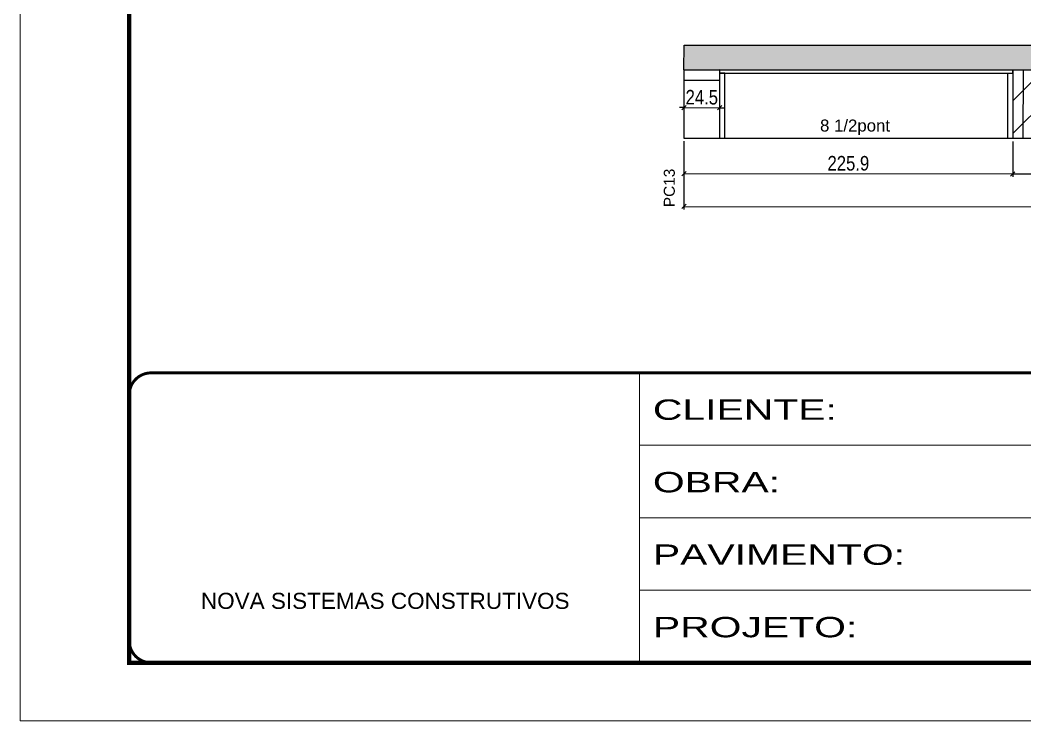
# Model space of a CAD drawing. Extents: x -3394 to 16474, y -5031 to 14397.
# Drawn here: x 9027 to 9717, y 8752 to 9234 of the extents above; entities that cross this region are included whole.
import ezdxf

# ---------------------------------------------------------------- set-up
doc = ezdxf.new("R2010")
doc.units = 0
doc.linetypes.add('CONTINUO', pattern=[0])
doc.linetypes.add('DASHED', pattern=[0.75, 0.5, -0.25])
doc.layers.get('0').update_dxf_attribs({"linetype": 'CONTINUOUS'})
doc.layers.get('Defpoints').update_dxf_attribs({"linetype": 'CONTINUOUS'})
for name, color, linetype in [('COTA', 241, 'CONTINUOUS'), ('NOMENCLATURA', 7, 'CONTINUOUS'), ('Painéis', 200, 'CONTINUOUS'), ('PONTALETE', 7, 'CONTINUOUS'), ('SARR_2.2x7', 40, 'CONTINUOUS'), ('SARR_3.5x7', 81, 'CONTINUOUS')]:
    doc.layers.add(name, color=color, linetype=linetype)
for name, color, linetype, lineweight in [('Folhas', 255, 'CONTINUOUS', 9), ('REAPROVEITAMENTO', 251, 'CONTINUOUS', 9), ('SARRAFO DE PRESSAO', 251, 'DASHED', 9)]:
    doc.layers.add(name, color=color, linetype=linetype, lineweight=lineweight)
doc.styles.add('ARIAL', font='arial.ttf')
doc.styles.add('COTA TECNICA', font='techl___.ttf', dxfattribs={"height": 10})
doc.styles.add('Tecnologia', font='')
doc.styles.get('Tecnologia').set_extended_font_data('Forgotten Futurist')
doc.dimstyles.new('PAINEL', dxfattribs={"dimtxt": 10, "dimasz": 3, "dimexe": 3, "dimexo": 3, "dimgap": 3, "dimtad": 1, "dimdec": 1, "dimzin": 12, "dimdsep": 46, "dimtxsty": 'COTA TECNICA', "dimblk1": 'OBLIQUE', "dimblk2": 'OBLIQUE', "dimsah": 1, "dimcen": 0.9, "dimclrd": 4, "dimclre": 4, "dimclrt": 240, "dimadec": 1, "dimazin": 3, "dimtfac": 1, "dimtdec": 1, "dimtmove": 0, "dimatfit": 3, "dimfxl": 1, "dimtolj": 1, "dimtzin": 12, "dimarcsym": 0})

# ---------------------------------------------------------------- blocks, each defined once
blk = doc.blocks.new('9999999999')
at = {"color": 30, "linetype": 'CONTINUO'}
for p, q in [((98564.56, 34230.21), (98564.56, 34429.45)), ((98564.56, 34379.64), (99583.98, 34379.64)), ((98564.56, 34329.83), (99487.98, 34329.83)), ((98564.56, 34280.02), (99487.98, 34280.02))]:
    blk.add_line(p, q, dxfattribs=at)
at = {"color": 30, "linetype": 'CONTINUO', "const_width": 2}
blk.add_lwpolyline([(99583.98, 34230.21), (99583.98, 34414.45, 0.414214), (99568.98, 34429.45), (98228.98, 34429.45, 0.414214), (98213.98, 34414.45), (98213.98, 34245.21, 0.414214), (98228.98, 34230.21), (99583.98, 34230.21)], format="xyb", dxfattribs=at)
at = {"layer": 'Folhas'}
blk.add_lwpolyline([(98138.98, 34190.21), (99623.98, 34190.21), (99623.98, 35240.21), (98138.98, 35240.21)], close=True, dxfattribs=at)
at = {"layer": 'Folhas', "color": 30, "const_width": 3}
blk.add_lwpolyline([(98213.98, 34230.21), (99583.98, 34230.21), (99583.98, 35200.21), (98213.98, 35200.21)], close=True, dxfattribs=at)
at = {"color": 7, "linetype": 'Continuous', "ltscale": 5, "style": 'ARIAL'}
blk.add_text('NOVA SISTEMAS CONSTRUTIVOS', height=11.0592, dxfattribs=at).set_placement((98263.19, 34267.21))
at = {"layer": 'Folhas', "color": 7, "style": 'Tecnologia', "width": 1.5}
for s, p in [('CLIENTE:', (98573.65, 34397.17)), ('OBRA:', (98573.65, 34347.31)), ('PAVIMENTO:', (98573.65, 34297.5)), ('PROJETO:', (98573.65, 34247.69))]:
    blk.add_text(s, height=14, dxfattribs=at).set_placement(p)
blk = doc.blocks.new('_Oblique')
at = {"color": 0, "linetype": 'ByBlock', "lineweight": -2}
blk.add_line((-0.5, -0.5), (0.5, 0.5), dxfattribs=at)
blk = doc.blocks.new('*D554')
at = {"layer": 'COTA', "color": 4, "linetype": 'Continuous', "lineweight": -2, "transparency": 16777216}
for p, q in [((9483.22, 9150.78), (9483.2, 9126.48)), ((9709.12, 9150.61), (9709.1, 9126.31)), ((9483.2, 9128.48), (9709.1, 9128.31))]:
    blk.add_line(p, q, dxfattribs=at)
at = {"layer": 'Defpoints', "color": 0, "linetype": 'Continuous', "transparency": 16777216}
for p in [(9483.22, 9152.78), (9709.12, 9152.61), (9709.1, 9128.31)]:
    blk.add_point(p, dxfattribs=at)
at = {"layer": 'COTA', "color": 4, "linetype": 'Continuous', "lineweight": -2, "transparency": 16777216, "xscale": 3, "yscale": 3, "zscale": 3}
for p, rotation in [((9483.2, 9128.48), 179.9566990866005), ((9709.1, 9128.31), 359.9566990866005)]:
    blk.add_blockref('_Oblique', p, dxfattribs=dict(at, rotation=rotation))
at = {"layer": 'COTA', "color": 240, "linetype": 'Continuous', "transparency": 16777216, "insert": (9596.16, 9135.53), "char_height": 10, "attachment_point": 5, "rotation": 359.9567, "style": 'COTA TECNICA'}
blk.add_mtext('\\A1;225.9', dxfattribs=at)
blk = doc.blocks.new('*D552')
at = {"layer": 'COTA', "color": 4, "linetype": 'Continuous', "lineweight": -2, "transparency": 16777216}
for p, q in [((9709.12, 9150.61), (9709.1, 9126.31)), ((9896.82, 9150.78), (9896.8, 9126.16)), ((9709.1, 9128.31), (9896.8, 9128.16))]:
    blk.add_line(p, q, dxfattribs=at)
at = {"layer": 'Defpoints', "color": 0, "linetype": 'Continuous', "transparency": 16777216}
for p in [(9709.12, 9152.61), (9896.82, 9152.78), (9896.8, 9128.16)]:
    blk.add_point(p, dxfattribs=at)
at = {"layer": 'COTA', "color": 4, "linetype": 'Continuous', "lineweight": -2, "transparency": 16777216, "xscale": 3, "yscale": 3, "zscale": 3}
for p, rotation in [((9709.1, 9128.31), 179.9566990866005), ((9896.8, 9128.16), 359.9566990866005)]:
    blk.add_blockref('_Oblique', p, dxfattribs=dict(at, rotation=rotation))
at = {"layer": 'COTA', "color": 240, "linetype": 'Continuous', "transparency": 16777216, "insert": (9802.96, 9135.33), "char_height": 10, "attachment_point": 5, "rotation": 359.9567, "style": 'COTA TECNICA'}
blk.add_mtext('\\A1;187.7', dxfattribs=at)
blk = doc.blocks.new('*D555')
at = {"layer": 'COTA', "color": 4, "linetype": 'Continuous', "lineweight": -2, "transparency": 16777216}
for p, q in [((9483.22, 9150.78), (9483.18, 9103.9)), ((10140.82, 9150.78), (10140.78, 9103.41)), ((9483.18, 9105.9), (10140.78, 9105.41))]:
    blk.add_line(p, q, dxfattribs=at)
at = {"layer": 'Defpoints', "color": 0, "linetype": 'Continuous', "transparency": 16777216}
for p in [(9483.22, 9152.78), (10140.82, 9152.78), (10140.78, 9105.41)]:
    blk.add_point(p, dxfattribs=at)
at = {"layer": 'COTA', "color": 4, "linetype": 'Continuous', "lineweight": -2, "transparency": 16777216, "xscale": 3, "yscale": 3, "zscale": 3}
for p, rotation in [((9483.18, 9105.9), 179.9566990866005), ((10140.78, 9105.41), 359.9566990866005)]:
    blk.add_blockref('_Oblique', p, dxfattribs=dict(at, rotation=rotation))
at = {"layer": 'COTA', "color": 240, "linetype": 'Continuous', "transparency": 16777216, "insert": (9811.99, 9112.76), "char_height": 10, "attachment_point": 5, "rotation": 359.9567, "style": 'COTA TECNICA'}
blk.add_mtext('\\A1;657.6', dxfattribs=at)
blk = doc.blocks.new('*D558')
at = {"layer": 'COTA', "color": 4, "linetype": 'Continuous', "lineweight": -2, "transparency": 16777216}
for p, q in [((9483.25, 9190.78), (9483.24, 9171.82)), ((9507.75, 9190.78), (9507.73, 9171.8)), ((9483.24, 9173.82), (9480.24, 9173.82)), ((9483.24, 9173.82), (9507.73, 9173.8)), ((9507.73, 9173.8), (9510.73, 9173.79))]:
    blk.add_line(p, q, dxfattribs=at)
at = {"layer": 'Defpoints', "color": 0, "linetype": 'Continuous', "transparency": 16777216}
for p in [(9483.25, 9192.78), (9507.75, 9192.78), (9507.73, 9173.8)]:
    blk.add_point(p, dxfattribs=at)
at = {"layer": 'COTA', "color": 4, "linetype": 'Continuous', "lineweight": -2, "transparency": 16777216, "xscale": 3, "yscale": 3, "zscale": 3}
for p, rotation in [((9483.24, 9173.82), 359.9566990866005), ((9507.73, 9173.8), 179.9566990866005)]:
    blk.add_blockref('_Oblique', p, dxfattribs=dict(at, rotation=rotation))
at = {"layer": 'COTA', "color": 240, "linetype": 'Continuous', "transparency": 16777216, "insert": (9495.49, 9180.92), "char_height": 10, "attachment_point": 5, "rotation": 359.9567, "style": 'COTA TECNICA'}
blk.add_mtext('\\A1;24.5', dxfattribs=at)

msp = doc.modelspace()

# ---------------------------------------------------------------- hatches: boundary and pattern name
at = {"layer": 'COTA', "linetype": 'Continuous'}
h = msp.add_hatch(dxfattribs=at)
h.set_pattern_fill('AR-CONC', color=256, scale=0.05, angle=-0.0433)
h.set_pattern_definition([(49.9567, (4748.904, 1152.148), (9.1086286, -0.8038383), [0.9525, -10.4775]), (354.9567, (4748.904, 1152.148), (-1.754951, 9.554171), [0.762, -8.382029]), (100.40814, (4749.663, 1152.081), (7.3536775, 8.750333), [0.8095, -8.904512]), (46.1409, (4748.906, 1154.688), (13.55236, -2.112359), [1.42875, -15.71625]), (96.59226, (4750.035, 1154.512), (11.879553, 12.362332), [1.214251, -13.35678]), (351.14085, (4748.906, 1154.688), (11.879553, 12.362332), [1.142998, -12.572987]), (20.9567, (4750.175, 1154.052), (7.576853, -5.1189875), [0.9525, -10.4775]), (325.9567, (4750.175, 1154.052), (3.0970605, 9.20706), [0.762, -8.382]), (71.40814, (4750.807, 1153.625), (10.6739135, 4.088073), [0.8095, -8.904497]), (37.4567, (4748.904, 1152.1477), (0.1576252, 4.227634), [0, -8.2804, 0, -8.509, 0, -8.41375]), (7.4567, (4748.904, 1152.1477), (3.3447677, 5.0065024), [0, -4.8514, 0, -8.0899, 0, -3.20675]), (327.4567, (4746.0718, 1152.15), (6.7793113, -0.2915607), [0, -3.175, 0, -9.906, 0, -13.1445]), (317.4567, (4744.802, 1152.151), (7.4074177, 1.2657268), [0, -4.1275, 0, -6.5786, 0, -9.3345])])
h.paths.add_polyline_path([(10140.85, 9199.78), (10140.87, 9216.78), (9483.27, 9216.78), (9483.25, 9199.78)])
at = {"layer": 'REAPROVEITAMENTO', "linetype": 'Continuous'}
h = msp.add_hatch(dxfattribs=at)
h.set_pattern_fill('ANSI31', color=256, scale=5)
h.set_pattern_definition([(45, (4755, 1148.575), (-11.22532, 11.22532), [])])
h.paths.add_polyline_path([(9896.82, 9152.78), (9896.85, 9199.78), (9709.15, 9199.78), (9709.12, 9152.78)])

# ---------------------------------------------------------------- linework, layer by layer
at = {"layer": 'COTA', "linetype": 'Continuous'}
for p, q in [((9483.25, 9199.78), (9483.27, 9216.78)), ((9483.27, 9216.78), (10140.87, 9216.78))]:
    msp.add_line(p, q, dxfattribs=at)
at = {"layer": 'Painéis', "linetype": 'Continuous'}
for p, q in [((9483.25, 9199.78), (9483.22, 9152.78)), ((9483.25, 9199.78), (10140.85, 9199.78)), ((9709.15, 9199.61), (9709.12, 9152.61)), ((9483.22, 9152.78), (10140.82, 9152.78))]:
    msp.add_line(p, q, dxfattribs=at)
at = {"layer": 'SARR_2.2x7', "ltscale": 25}
for p, q in [((9716.15, 9199.6), (9716.12, 9152.6)), ((9483.25, 9192.78), (9507.75, 9192.78))]:
    msp.add_line(p, q, dxfattribs=at)
at = {"layer": 'SARR_2.2x7', "ltscale": 25, "elevation": 0}
msp.add_lwpolyline([(9507.75, 9197.56), (9709.15, 9197.41), (9709.15, 9199.61), (9507.75, 9199.76)], close=True, dxfattribs=at)
at = {"layer": 'SARR_3.5x7', "elevation": 0}
for points in [[(9507.72, 9152.76), (9511.22, 9152.76), (9511.25, 9197.56), (9507.75, 9197.56)], [(9709.12, 9152.61), (9705.62, 9152.61), (9705.65, 9197.41), (9709.15, 9197.41)]]:
    msp.add_lwpolyline(points, close=True, dxfattribs=at)

# ---------------------------------------------------------------- block references
at = {"layer": 'SARRAFO DE PRESSAO', "color": 6, "linetype": 'ByBlock'}
msp.add_blockref('9999999999', (-89111.77, -25437.95), dxfattribs=at)

# ---------------------------------------------------------------- texts
at = {"layer": 'NOMENCLATURA', "linetype": 'Continuous', "style": 'ARIAL'}
msp.add_text('PC13', height=7.567, rotation=89.9567, dxfattribs=at).set_placement((9476.93, 9105.41))
at = {"layer": 'PONTALETE', "linetype": 'Continuous', "style": 'ARIAL'}
msp.add_text('8 1/2pont', height=8.25, rotation=359.9567, dxfattribs=at).set_placement((9576.71, 9157.41))

# ---------------------------------------------------------------- dimensions: what is measured, and where the dimension line sits
at = {"layer": 'COTA', "linetype": 'Continuous'}
for base, p1, p2, picture, middle in [((9507.73, 9173.8), (9483.25, 9192.78), (9507.75, 9192.78), '*D558', (9495.49, 9180.92)), ((10140.78, 9105.41), (9483.22, 9152.78), (10140.82, 9152.78), '*D555', (9811.99, 9112.76)), ((9709.1, 9128.31), (9483.22, 9152.78), (9709.12, 9152.61), '*D554', (9596.16, 9135.53)), ((9896.8, 9128.16), (9709.12, 9152.61), (9896.82, 9152.78), '*D552', (9802.96, 9135.33))]:
    dim = msp.add_linear_dim(base=base, p1=p1, p2=p2, angle=359.9567, dimstyle='PAINEL', override={"dimexe": 2, "dimexo": 2, "dimgap": 2, "dimadec": 8, "dimtix": 1, "dimatfit": 2, "dimldrblk": 'Oblique'}, dxfattribs=at)
    dim.commit()
    dim.dimension.update_dxf_attribs({"geometry": picture, "text_midpoint": middle})

doc.saveas('drawing.dxf')
